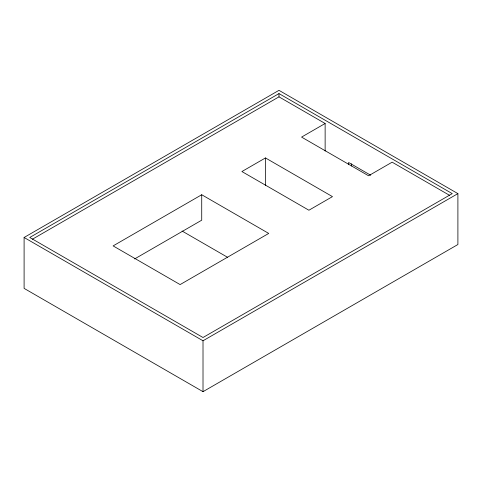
<?xml version="1.0" encoding="UTF-8"?>
<svg xmlns="http://www.w3.org/2000/svg" width="482" height="482" viewBox="0 0 482 482"><rect width="100%" height="100%" fill="white"/><g stroke="black" fill="none" stroke-linecap="round" stroke-linejoin="round"><path stroke-width="0.72" d="M24.1 237.481L278.988 90.327L457.9 193.619L457.9 244.519L203.012 391.673L24.1 288.381L24.1 237.481L203.012 340.774L457.9 193.619M278.988 93.586L29.751 237.481L203.012 337.514L452.249 193.619L278.988 93.586L278.988 96.852L32.354 239.241M201.723 194.74L113.113 245.898L180.117 284.585L268.727 233.421L201.723 194.74L201.723 220.19L134.617 258.936M265.468 157.939L241.904 171.544L308.902 210.23L332.466 196.62L265.468 157.939L265.468 185.48M325.133 151.029L325.133 123.488L301.569 137.099L368.567 175.779L392.137 162.175L449.664 195.385M278.988 96.852L325.133 123.488M370.694 175.243L348.6 162.488L348.6 164.705M182.076 231.029L227.679 257.364M351.426 163.814L351.426 166.037M203.012 340.774L203.012 391.673"/></g></svg>
